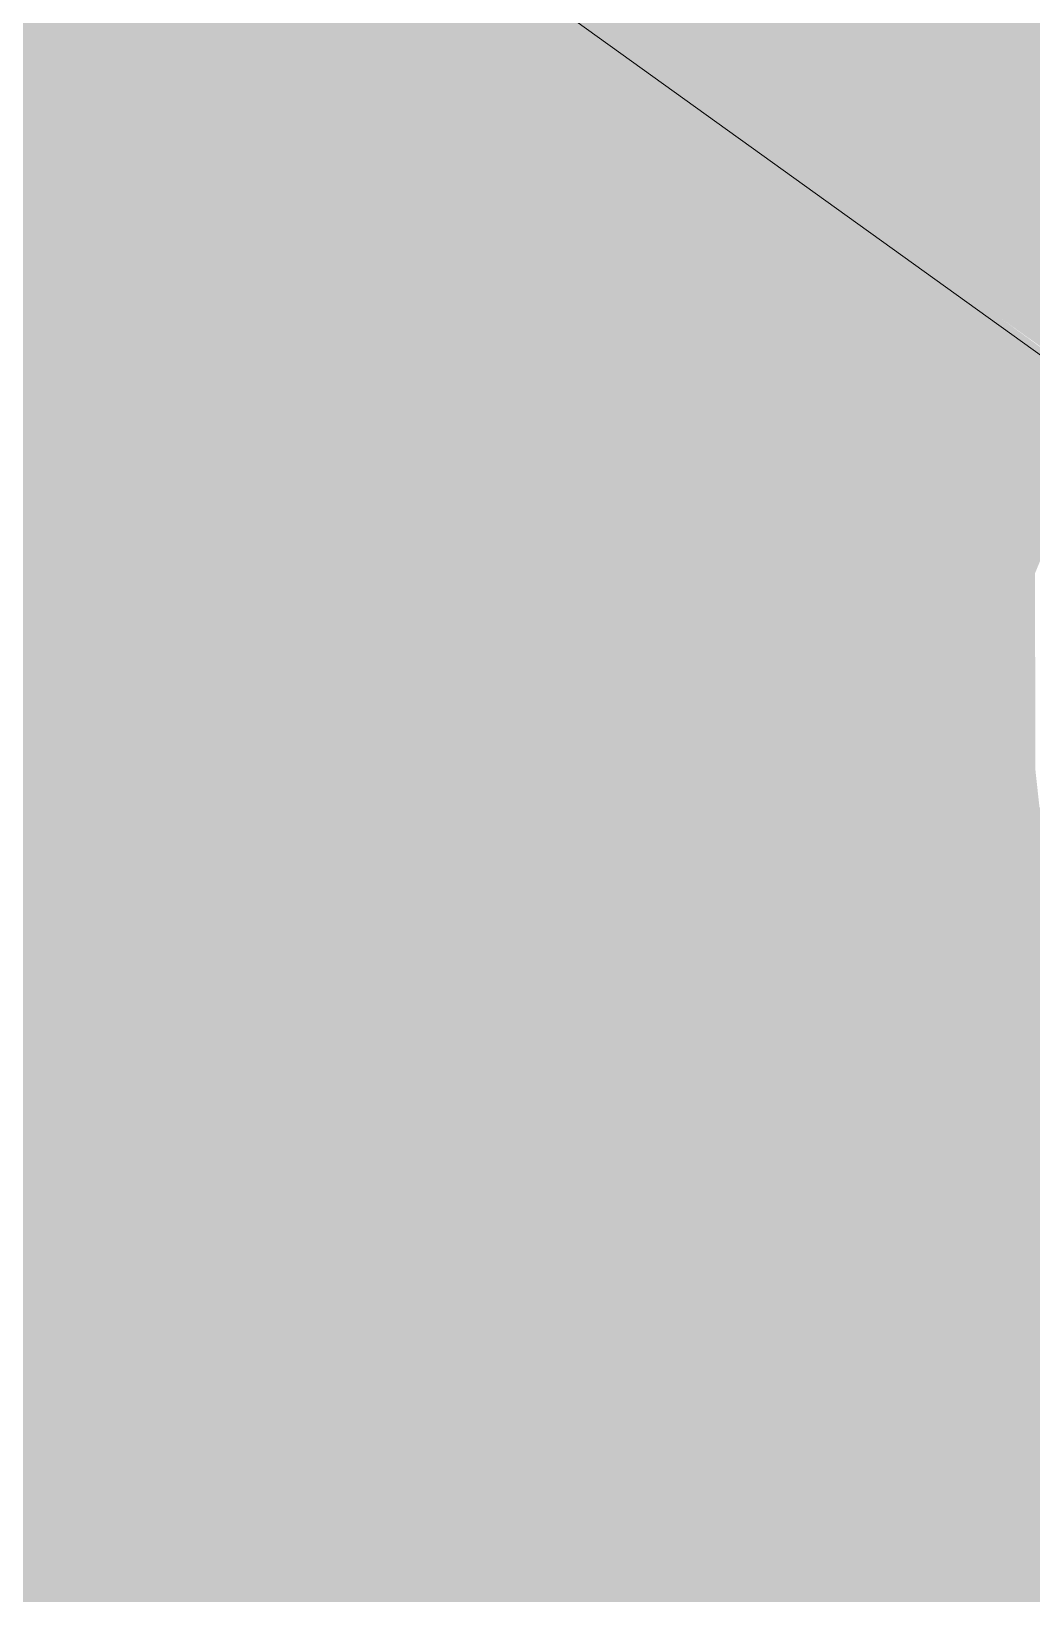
# Model space of a CAD drawing. Header units: inches. Extents: x 27328 to 121296, y -4075 to 4147.
# Drawn here: x 49625.28617 to 49625.29005, y 60.13747 to 60.14352 of the extents above; entities that cross this region are included whole.
import ezdxf

# ---------------------------------------------------------------- set-up
doc = ezdxf.new("R2010")
doc.units = ezdxf.units.IN
doc.header["$MEASUREMENT"] = 0
doc.layers.add('Q-SPCQ', color=91, linetype='Continuous', lineweight=9)
doc.layers.add('S-BEAM', color=12, linetype='Continuous', lineweight=9)

msp = doc.modelspace()

# ---------------------------------------------------------------- hatches: boundary and pattern name
at = {"layer": 'Q-SPCQ', "lineweight": 5}
h = msp.add_hatch(color=256, dxfattribs=at)
h.paths.add_polyline_path([(49625.29688599076, 60.13761980186583), (49625.29715488342, 60.13765667142928), (49625.29740545595, 60.13776223410434), (49625.29762063091, 60.13792929732266), (49625.29778574259, 60.13814647649015), (49625.29788953713, 60.13839897069935), (49625.29792493964, 60.13866957152211), (49625.29425602006, 60.14130949504309), (49625.29429275529, 60.1411210888526), (49625.29426054361, 60.14033374059179), (49625.29373433541, 60.14031359011579), (49625.29373353765, 60.14011759359177), (49625.29357845917, 60.14011748863633), (49625.29354448782, 60.13993557650152), (49625.29344015985, 60.13991719020181), (49625.2933993155, 60.13989113349536), (49625.296366544, 60.13775733262423), (49625.29661710307, 60.13765413615894)], flags=0)
h.paths.add_polyline_path([(49625.29327148273, 60.1399830608978), (49625.29327331932, 60.14014671043179), (49625.2931194311, 60.14017079832799), (49625.29312064379, 60.14032646130595), (49625.2928115368, 60.1403138183886), (49625.29322778754, 60.14001448313938)], flags=0)
h.paths.add_polyline_path([(49625.29426054361, 60.14033374059179), (49625.29392175988, 60.14040577660764), (49625.2938074502, 60.14041831606334), (49625.29373461897, 60.14038416634059), (49625.29373452156, 60.1403599083992), (49625.29411221894, 60.14034110534015)], flags=0)
h.paths.add_polyline_path([(49625.29311977704, 60.1403629088808), (49625.29310987666, 60.14039997361651), (49625.29307994865, 60.14036590931918)], flags=0)
h.paths.add_polyline_path([(49625.29197461481, 60.14105185144937), (49625.29227540798, 60.14106121048179), (49625.29259323157, 60.14117181867081), (49625.29276970121, 60.14128268961915), (49625.2929606448, 60.1414827170399), (49625.29307952897, 60.14167702805639), (49625.29327850735, 60.14168114174935), (49625.29325482501, 60.14207792312301), (49625.28840235579, 60.14561936107587), (49625.28836519104, 60.14533518955229), (49625.28825014025, 60.14506200067225), (49625.2880829002, 60.14484191044217), (49625.28785701511, 60.14466642107681), (49625.28759397093, 60.14455550578153), (49625.28731169495, 60.14451672175848), (49625.28702942439, 60.14455271002949), (49625.28676639503, 60.14466101600294), (49625.29176610801, 60.14110544212796), (49625.2919695044, 60.14105316006441)], flags=0)
h.paths.add_polyline_path([(49625.29379894018, 60.14168081602102), (49625.29358270865, 60.14183862645733), (49625.29358262214, 60.14168134776979), (49625.29378031634, 60.14168312402759)], flags=0)
at = {"layer": 'S-BEAM', "lineweight": 5}
h = msp.add_hatch(color=256, dxfattribs=at)
h.paths.add_polyline_path([(49625.23644017575, 60.13970695774948), (49625.23640066365, 60.1397204411224), (49625.23643701922, 60.13970772472337)], flags=0)
h.paths.add_polyline_path([(49625.23563422154, 60.13747584593991), (49625.23560713637, 60.13747584666477), (49625.23561776387, 60.13754220726241)], flags=0)
h.paths.add_polyline_path([(49625.23554083817, 60.13740822128456), (49625.23557525147, 60.13755863219169), (49625.23555648177, 60.13738993969293), (49625.23554307384, 60.13740560859168)], flags=0)
h.paths.add_polyline_path([(49625.29269488588, 60.13774506218865), (49625.29267389474, 60.13774506275194), (49625.29268009737, 60.13782216662516)], flags=0)
h.paths.add_polyline_path([(49625.29270678926, 60.13783167284643), (49625.29267937093, 60.13785105852887), (49625.29270385049, 60.13784078641029)], flags=0)
h.paths.add_polyline_path([(49625.29943385411, 60.12598479979977), (49625.6232413737, 60.13419348122668), (49625.62534065969, 60.13627299884776), (49625.62509919131, 60.1396530768048), (49625.62587090958, 60.14041088252084), (49625.62642783239, 60.14086203626358), (49625.62643554044, 60.14075414389572), (49625.64174486819, 60.15315591131403), (49624.96145767493, 60.17780351155403), (49624.98246506255, 60.15800256187956), (49625.23746186397, 60.132244736075), (49625.23662378249, 60.13493167329504), (49625.23702611794, 60.13507062025895), (49625.23558692294, 60.13505995139644), (49625.23558692291, 60.13490596325924), (49625.23534674912, 60.13487399332523), (49625.23531807962, 60.13417926862331), (49625.23480589571, 60.1341957143095), (49625.23477361666, 60.13489656227354), (49625.23464741035, 60.13491814589266), (49625.23456607852, 60.13499353526358), (49625.23456607852, 60.1351471509415), (49625.23421140699, 60.135336545767), (49625.23421140694, 60.13630247119792), (49625.23480753077, 60.1363052598828), (49625.23483737883, 60.13730842691823), (49625.23481872313, 60.1373349032076), (49625.23473701299, 60.13735912668389), (49625.23468411932, 60.13740418119973), (49625.23455601667, 60.13740357709757), (49625.23451237833, 60.13754651121088), (49625.23448403647, 60.13767923135068), (49625.23433771416, 60.13770787488498), (49625.23432315467, 60.13789360972779), (49625.23434552556, 60.13798333878779), (49625.23448403647, 60.13798910729689), (49625.23448403647, 60.14010607545912), (49625.23416768789, 60.14009988330372), (49625.23416768792, 60.13989157315662), (49625.2340162935, 60.13989157728168), (49625.23399950709, 60.1397045819698), (49625.23379102083, 60.13971632382319), (49625.23370685388, 60.1397167043077), (49625.23370685389, 60.13992093934745), (49625.23355547464, 60.13988863378751), (49625.23355521901, 60.14010160921441), (49625.23355547468, 60.14013548359718), (49625.23355521903, 60.14017957089466), (49625.23298832525, 60.14023880019307), (49625.23296718326, 60.14037059917294), (49625.23296579566, 60.14114637423611), (49625.23305457611, 60.14136283433773), (49625.23319046007, 60.14144256647129), (49625.2332689133, 60.14145335749575), (49625.23351463549, 60.14148715591192), (49625.22800338699, 60.14459153458505), (49625.22790599911, 60.14468933909927), (49625.22774217953, 60.14494136487278), (49625.22766719278, 60.14512349024786), (49625.22763548853, 60.14544771026029), (49625.22770779132, 60.14578964480285), (49625.22784300132, 60.14604409033973), (49625.22800338696, 60.14622594715367), (49625.22826333989, 60.14639638522473), (49625.22845582258, 60.14647200147399), (49625.22879969371, 60.14649742933235), (49625.22910103344, 60.14642970876871), (49625.22948563413, 60.14623640179945), (49625.23488860538, 60.14318141900004), (49625.23543467301, 60.14315245876239), (49625.23599192149, 60.14283518278967), (49625.23630927541, 60.14241271450973), (49625.23635682065, 60.14234424411946), (49625.24164299171, 60.13934991251186), (49625.24185741399, 60.13918515389504), (49625.2420380125, 60.13893088406419), (49625.24212537969, 60.13871877569999), (49625.24216065841, 60.13844894086042), (49625.24212537964, 60.1381787708448), (49625.24202194817, 60.13792667914673), (49625.24185741396, 60.13770984675996), (49625.24164299168, 60.13754305095826), (49625.24139329557, 60.13743765811238), (49625.2411253434, 60.13740084922147), (49625.24085123674, 60.13743767262157), (49625.24049148806, 60.13760287221709), (49625.23644017571, 60.13985839447992), (49625.23642354841, 60.13970631630243), (49625.23613084645, 60.13972832919302), (49625.23613084648, 60.13993258009236), (49625.2359793611, 60.13990027139608), (49625.23597936115, 60.14011326576992), (49625.23566252411, 60.14009984251733), (49625.23563422154, 60.13747584593991), (49625.23555913301, 60.13770084328988), (49625.23554773551, 60.13752639015561), (49625.23551751057, 60.1374081112769), (49625.23544332084, 60.13738057748225), (49625.23537736028, 60.13726481126644), (49625.23534172639, 60.13728559502727), (49625.23525935602, 60.13733623777738), (49625.23524293488, 60.13731037421403), (49625.23534488544, 60.13726047336336), (49625.23534730374, 60.136307784957), (49625.25927973029, 60.13641974156074), (49625.25342392284, 60.14042390489288), (49625.25349289982, 60.14048579254443), (49625.25346594216, 60.14050903973109), (49625.2534986199, 60.14053327394411), (49625.25352377424, 60.14055662262896), (49625.25962280801, 60.13642134648862), (49625.26200360393, 60.13643248392265), (49625.26200360393, 60.13665256551908), (49625.26254807665, 60.13666115976351), (49625.26254725301, 60.13670592965794), (49625.2626645275, 60.13665566232655), (49625.26274525802, 60.13670685776994), (49625.26276010316, 60.13665611015384), (49625.26286879616, 60.13667329881561), (49625.26286879613, 60.1367384655475), (49625.26293001411, 60.13673532832986), (49625.26305162227, 60.13675223677439), (49625.26307850702, 60.13665760205917), (49625.26384487574, 60.1366523547033), (49625.26384487576, 60.13644109744708), (49625.27034547769, 60.13647150745649), (49625.26898784553, 60.13735403435072), (49625.26879164133, 60.13764623919914), (49625.26872032833, 60.13781921577545), (49625.26868510943, 60.13808870038129), (49625.26875893786, 60.13845183209965), (49625.26888752342, 60.13869343860763), (49625.26904005115, 60.1388661037712), (49625.26928685838, 60.13902772823838), (49625.26947031966, 60.1390996649503), (49625.26982169336, 60.13912061929965), (49625.27008369229, 60.13905943870493), (49625.27039746256, 60.13889333868878), (49625.27286836253, 60.13734567207639), (49625.27327772816, 60.13731523020495), (49625.27380827643, 60.13701277356726), (49625.27412025162, 60.13657591414772), (49625.27417156854, 60.13648940602368), (49625.29188470947, 60.13657544162718), (49625.29191887398, 60.13757742083209), (49625.29189828438, 60.13760375814695), (49625.29182246867, 60.1376282427965), (49625.29177459623, 60.13767340647213), (49625.29163382082, 60.13767274260832), (49625.29158801628, 60.13791950604232), (49625.29157796437, 60.13794901370677), (49625.2914126231, 60.13797762483436), (49625.29140422221, 60.13819888368294), (49625.29141868628, 60.13825361998067), (49625.29157796434, 60.13825941062355), (49625.29157796428, 60.14038061321423), (49625.29123824244, 60.14037418336184), (49625.29123824244, 60.14016558135113), (49625.2910830106, 60.1401655855886), (49625.29105004332, 60.13998248366582), (49625.29078662064, 60.13998122055981), (49625.29077751012, 60.13999040149731), (49625.29077751013, 60.1401950098842), (49625.29062362861, 60.14016263045574), (49625.29062362864, 60.14037602426418), (49625.29062362867, 60.14040996376482), (49625.29062362864, 60.14043033534361), (49625.29062362867, 60.14045467400658), (49625.29007996072, 60.14051535960365), (49625.29006366132, 60.14066485392376), (49625.29006299394, 60.14142298071236), (49625.29015212272, 60.141639865859), (49625.29028853978, 60.14171975554046), (49625.29036730075, 60.14173056846064), (49625.29077751012, 60.14173399317043), (49625.29077751012, 60.14179389095003), (49625.28640331476, 60.14497989332367), (49625.28623883733, 60.14523242257), (49625.28616354906, 60.14541491292046), (49625.28613314861, 60.1457507276269), (49625.2862043108, 60.14608240559013), (49625.28634006438, 60.14633736344417), (49625.28650109484, 60.14651958706656), (49625.28676211025, 60.14669037733955), (49625.28695534931, 60.14676614007254), (49625.28721761975, 60.14680219602845), (49625.28760316381, 60.14672376503444), (49625.28786308876, 60.14658461705921), (49625.29214760291, 60.14346279014703), (49625.29250305457, 60.14343770035219), (49625.29306962967, 60.14311497423737), (49625.29339419362, 60.14266542171003), (49625.2934543361, 60.1424822982387), (49625.297575758, 60.13945124871135), (49625.29774092183, 60.13923556948203), (49625.29785190235, 60.13892937386883), (49625.29788016296, 60.13871363094032), (49625.29784474918, 60.13844294408699), (49625.29774092184, 60.13819036949661), (49625.29757575793, 60.13797312107708), (49625.29736051495, 60.13780600445617), (49625.29710986325, 60.13770040786601), (49625.29684088551, 60.13766352618502), (49625.29656571789, 60.13770042245909), (49625.29623126107, 60.13786593035251), (49625.29323921084, 60.13998087236326), (49625.29321100844, 60.14000207197444), (49625.29321100841, 60.14004120999682), (49625.29271682311, 60.14037414293879), (49625.29274943838, 60.13826810896285), (49625.29276015643, 60.13800820730772), (49625.29270464175, 60.13784078638901), (49625.29264190435, 60.13797117252977), (49625.29262562908, 60.13794592830723), (49625.29256692791, 60.13767714292228), (49625.29249997939, 60.13764959004487), (49625.29243589647, 60.13753236241515), (49625.29234828955, 60.13760516829638), (49625.29232602452, 60.1375793757124), (49625.29241688485, 60.13753227285476), (49625.29241914375, 60.13657476872357), (49625.29256692794, 60.13655099278252), (49625.29257832891, 60.13651517160847), (49625.29259486921, 60.13630122445269), (49625.29294009609, 60.1362745203131), (49625.29295863443, 60.13598905456779), (49625.29293953236, 60.1353297959157), (49625.29265027138, 60.13530039485342), (49625.2926502714, 60.13517015981365), (49625.29241862621, 60.13513806396016), (49625.29238530346, 60.13444426524751), (49625.29210688592, 60.13446327414183), (49625.29188227886, 60.1344397458865), (49625.29186221721, 60.13515900207039), (49625.29168732086, 60.13520085343558), (49625.29165097162, 60.1352673573607), (49625.29165097159, 60.13532382304533), (49625.29022112679, 60.1353004588633), (49625.29059166317, 60.13517602697252), (49625.29065117329, 60.13505850299867), (49625.28809572021, 60.12713009133477), (49625.29940435942, 60.12598777912812)], flags=0)
h.paths.add_polyline_path([(49625.28611657115, 60.12733000982456), (49625.28868889206, 60.13531009290689), (49625.27614575331, 60.13521836121513), (49625.27675039037, 60.13480513051618), (49625.27690993757, 60.13459661173924), (49625.27701023406, 60.13435338992162), (49625.27704444346, 60.13409204149365), (49625.27701023407, 60.13383037865316), (49625.27690993757, 60.13358623502931), (49625.27675039032, 60.13337624988213), (49625.27654246696, 60.13321473382743), (49625.27630033885, 60.13311269345817), (49625.27604050786, 60.13307708139313), (49625.27577489873, 60.13311270708013), (49625.27543878357, 60.13327281578571), (49625.27417465321, 60.13402786809834), (49625.27394292204, 60.13403182769211), (49625.2739192873, 60.13422708797412), (49625.2737962125, 60.13419750070815), (49625.27379621247, 60.13430438126051), (49625.27363874958, 60.13440327090824), (49625.27332237948, 60.13439158399155), (49625.27349671748, 60.13424982617369), (49625.27370917017, 60.13356553860543), (49625.27370917022, 60.13346781889135), (49625.27387198783, 60.1334685637067), (49625.27391786265, 60.13331854591671), (49625.27396259506, 60.13328822368504), (49625.27399394367, 60.13327285328788), (49625.27398791004, 60.13310321418194), (49625.27395842955, 60.13302652953309), (49625.27391786264, 60.13299607174451), (49625.27387198785, 60.13287663557524), (49625.27369687076, 60.13286573312775), (49625.27363209675, 60.13266051098332), (49625.27360256462, 60.13267881669828), (49625.2735713829, 60.13269092567258), (49625.27348440031, 60.13269053008155), (49625.2734425589, 60.13275549296096), (49625.27303548105, 60.12865136146169), (49625.28160453483, 60.12778578121396)], flags=0)
h.paths.add_polyline_path([(49625.27243649868, 60.13361874554678), (49625.27233848313, 60.13335495637666), (49625.27229037261, 60.13346107375645), (49625.27231894289, 60.13331123982583), (49625.27238481202, 60.13333038840804), (49625.27243460389, 60.13360775449581)], flags=0)
h.paths.add_polyline_path([(49625.27250902898, 60.13438329015775), (49625.27267187122, 60.13425252019747), (49625.27263905747, 60.13419920139457), (49625.27243460389, 60.13366159023819), (49625.27215565174, 60.13380823542755), (49625.27235510058, 60.13436072322715), (49625.27246977285, 60.13434753180425), (49625.27248723088, 60.13436782676081)], flags=0)
h.paths.add_polyline_path([(49625.27192943533, 60.12876308574204), (49625.27229789773, 60.13268513394556), (49625.27221105556, 60.13268473899308), (49625.27212112136, 60.13286866168685), (49625.2719803629, 60.13286802063715), (49625.27193406527, 60.13301729969352), (49625.27185800567, 60.1330447927709), (49625.2718483178, 60.13325084714832), (49625.27186438873, 60.13330916278983), (49625.2719345193, 60.13334172651422), (49625.27198036294, 60.1334599103921), (49625.27214248372, 60.13346107760034), (49625.27215565169, 60.13373306676868), (49625.27228117423, 60.1337151810801), (49625.27243649866, 60.13358915239547), (49625.27243649864, 60.13357177932735), (49625.27260223298, 60.13368376158086), (49625.27286836247, 60.13372598430147), (49625.2731480226, 60.13368626245203), (49625.27337979926, 60.13357433079035), (49625.2734162308, 60.13357432984265), (49625.27341623082, 60.133738845107), (49625.27352541428, 60.13373934559019), (49625.27351224512, 60.13381445737885), (49625.27340964624, 60.13377640086901), (49625.27321018298, 60.1342831995286), (49625.27269365067, 60.13431305680351), (49625.27250891669, 60.13439160528286), (49625.27248723088, 60.13439796630657), (49625.27243967399, 60.13436782800514), (49625.27241344133, 60.13435401195569), (49625.27237069889, 60.13439160890047), (49625.27235510061, 60.13439735763306), (49625.27205612884, 60.13439161713396), (49625.27205612882, 60.13418949712998), (49625.27190761296, 60.13418950101165), (49625.27187488828, 60.13401387434821), (49625.27162286309, 60.1340127166588), (49625.27161471741, 60.13402113130572), (49625.27161471742, 60.13421648572898), (49625.27146810565, 60.1341867924961), (49625.27146810565, 60.13439327158992), (49625.27146810569, 60.13442699574504), (49625.27146810567, 60.1344430837779), (49625.27146810567, 60.13446523426241), (49625.27093830057, 60.13452541681658), (49625.2709216812, 60.13474789372899), (49625.27092168124, 60.13522773648859), (49625.2652846673, 60.13517669322167), (49625.26528466728, 60.12943428936907), (49625.27035702426, 60.12892191867179)], flags=0)
h.paths.add_polyline_path([(49625.26119600461, 60.12984729478514), (49625.26119600458, 60.13512218894191), (49625.2611073132, 60.13518224391227), (49625.23869770249, 60.13505986957114), (49625.23964477002, 60.13202423560934), (49625.26089385756, 60.12987781537178)], flags=0)
h.paths.add_polyline_path([(49625.23499300535, 60.13414371512648), (49625.2349742119, 60.13418048771732), (49625.2350200796, 60.13414587539476)], flags=0)
h.paths.add_polyline_path([(49625.27321776663, 60.13432988861969), (49625.2732189504, 60.13436513614147), (49625.27319896571, 60.13439158722129), (49625.27315897162, 60.13439576712624), (49625.27313279086, 60.13440094015183), (49625.27314802265, 60.13437357927373), (49625.27321018299, 60.13433463933136)], flags=0)
h.paths.add_polyline_path([(49625.27111430887, 60.13439164178519), (49625.27095491739, 60.13449056709131), (49625.27129182415, 60.1344235876319), (49625.27112758091, 60.13439403023712)], flags=0)
h.paths.add_polyline_path([(49625.29199354007, 60.13441095497165), (49625.29197965631, 60.13445862164734), (49625.29236139618, 60.13444211472119), (49625.29235933458, 60.13441263908257), (49625.29203947861, 60.13441116647168)], flags=0)
h.paths.add_polyline_path([(49625.27205612882, 60.13442729640835), (49625.2720696467, 60.13446088680745), (49625.27205612882, 60.13442774586969)], flags=0)
h.paths.add_polyline_path([(49625.27154849126, 60.13447506050601), (49625.27154849123, 60.13447545151212), (49625.27146810565, 60.13447716050749)], flags=0)
h.paths.add_polyline_path([(49625.23463189883, 60.13523406369169), (49625.23456607848, 60.1352548489817), (49625.23462924892, 60.13523470952686)], flags=0)
h.paths.add_polyline_path([(49625.29295863443, 60.13532988445964), (49625.29290817414, 60.13549384048273), (49625.29291364512, 60.13543952893962), (49625.29294629853, 60.13535994856645)], flags=0)
h.paths.add_polyline_path([(49625.26254725301, 60.13670592965794), (49625.26257865742, 60.13684460660892), (49625.26255141257, 60.13685755314081), (49625.26258047465, 60.1369598909116), (49625.26267846972, 60.13701986688625), (49625.2627699514, 60.13699314696873), (49625.26276391229, 60.13689962579243), (49625.26282110718, 60.13694841984913), (49625.26288135463, 60.13700602386778), (49625.26304819802, 60.13687696207029), (49625.26304879576, 60.1368297582292), (49625.26297411974, 60.13678748228951), (49625.26291702878, 60.13679385631162), (49625.2627769567, 60.13684240943113), (49625.26274805966, 60.13677879239924), (49625.26271926165, 60.13672476126305), (49625.262640803, 60.13677879525626), (49625.26254845133, 60.1367068630101)], flags=0)
h.paths.add_polyline_path([(49625.26267846963, 60.13705114508382), (49625.26280526653, 60.13703025474751), (49625.2627739461, 60.13700872662872), (49625.26271302812, 60.13703579140003)], flags=0)
h.paths.add_polyline_path([(49625.26258047467, 60.13699207244174), (49625.26260227687, 60.13705870935422), (49625.26263193072, 60.13702309079723), (49625.26260363086, 60.13700603127822)], flags=0)
h.paths.add_polyline_path([(49625.29264190432, 60.1376480714807), (49625.29262423742, 60.13770040722304), (49625.29265595601, 60.13772851788973), (49625.29264917827, 60.13764880134354)], flags=0)
h.paths.add_polyline_path([(49625.29267720769, 60.13804509179304), (49625.29268809022, 60.13807972222075), (49625.29267718917, 60.13804537853586)], flags=0)
h.paths.add_polyline_path([(49625.23529188706, 60.13812201593855), (49625.23529770908, 60.13814934740552), (49625.23529185234, 60.13812234381223)], flags=0)
h.paths.add_polyline_path([(49625.23531198388, 60.13812211120381), (49625.23531757759, 60.13814944160703), (49625.23531197281, 60.13812234327095)], flags=0)
h.paths.add_polyline_path([(49625.234829608, 60.13836581551956), (49625.23531757762, 60.13836819397768), (49625.23531757759, 60.14011008356508), (49625.234829608, 60.14009986524358), (49625.23482960802, 60.13836820712766)], flags=0)
h.paths.add_polyline_path([(49625.29238257471, 60.13839264306762), (49625.29238710928, 60.1384198800477), (49625.2923825539, 60.13839289726631)], flags=0)
h.paths.add_polyline_path([(49625.29239815562, 60.13839271692539), (49625.29240882609, 60.13839289655841), (49625.29239814893, 60.13839289684587)], flags=0)
h.paths.add_polyline_path([(49625.29241101722, 60.13839277789366), (49625.29241477537, 60.13842487897494), (49625.29241101788, 60.1383928964995)], flags=0)
h.paths.add_polyline_path([(49625.29188064205, 60.13863673632947), (49625.29241477533, 60.13864149494062), (49625.29241477534, 60.14038463704352), (49625.29188064203, 60.14037416579946), (49625.29188064201, 60.13863927601348)], flags=0)
h.paths.add_polyline_path([(49625.23320177303, 60.14009990965906), (49625.2330065126, 60.14020742047898), (49625.23337743519, 60.14013462728271), (49625.23321803128, 60.14010312290575)], flags=0)
h.paths.add_polyline_path([(49625.23418706391, 60.14013921405208), (49625.23420247027, 60.14017330825602), (49625.23418706394, 60.14014142617972)], flags=0)
h.paths.add_polyline_path([(49625.23355862984, 60.14019249383168), (49625.23355521901, 60.14019295743407), (49625.23355547461, 60.14019257913395)], flags=0)
h.paths.add_polyline_path([(49625.29024642648, 60.14037421047711), (49625.29009464454, 60.14048214286095), (49625.29043659633, 60.14040906419687), (49625.29025906445, 60.14037652672385)], flags=0)
h.paths.add_polyline_path([(49625.29124968188, 60.14041366894938), (49625.29127902832, 60.14044789684341), (49625.29124968193, 60.14041588977484)], flags=0)
h.paths.add_polyline_path([(49625.29066087071, 60.1404666340611), (49625.29066087065, 60.14046702654527), (49625.29062362867, 60.14046765411193)], flags=0)

# ---------------------------------------------------------------- linework, layer by layer
at = {"layer": 'Q-SPCQ'}
msp.add_line((49625.29214025539, 60.14078922677412), (49625.28667720092, 60.14471762795299), dxfattribs=at)

doc.saveas('drawing.dxf')
